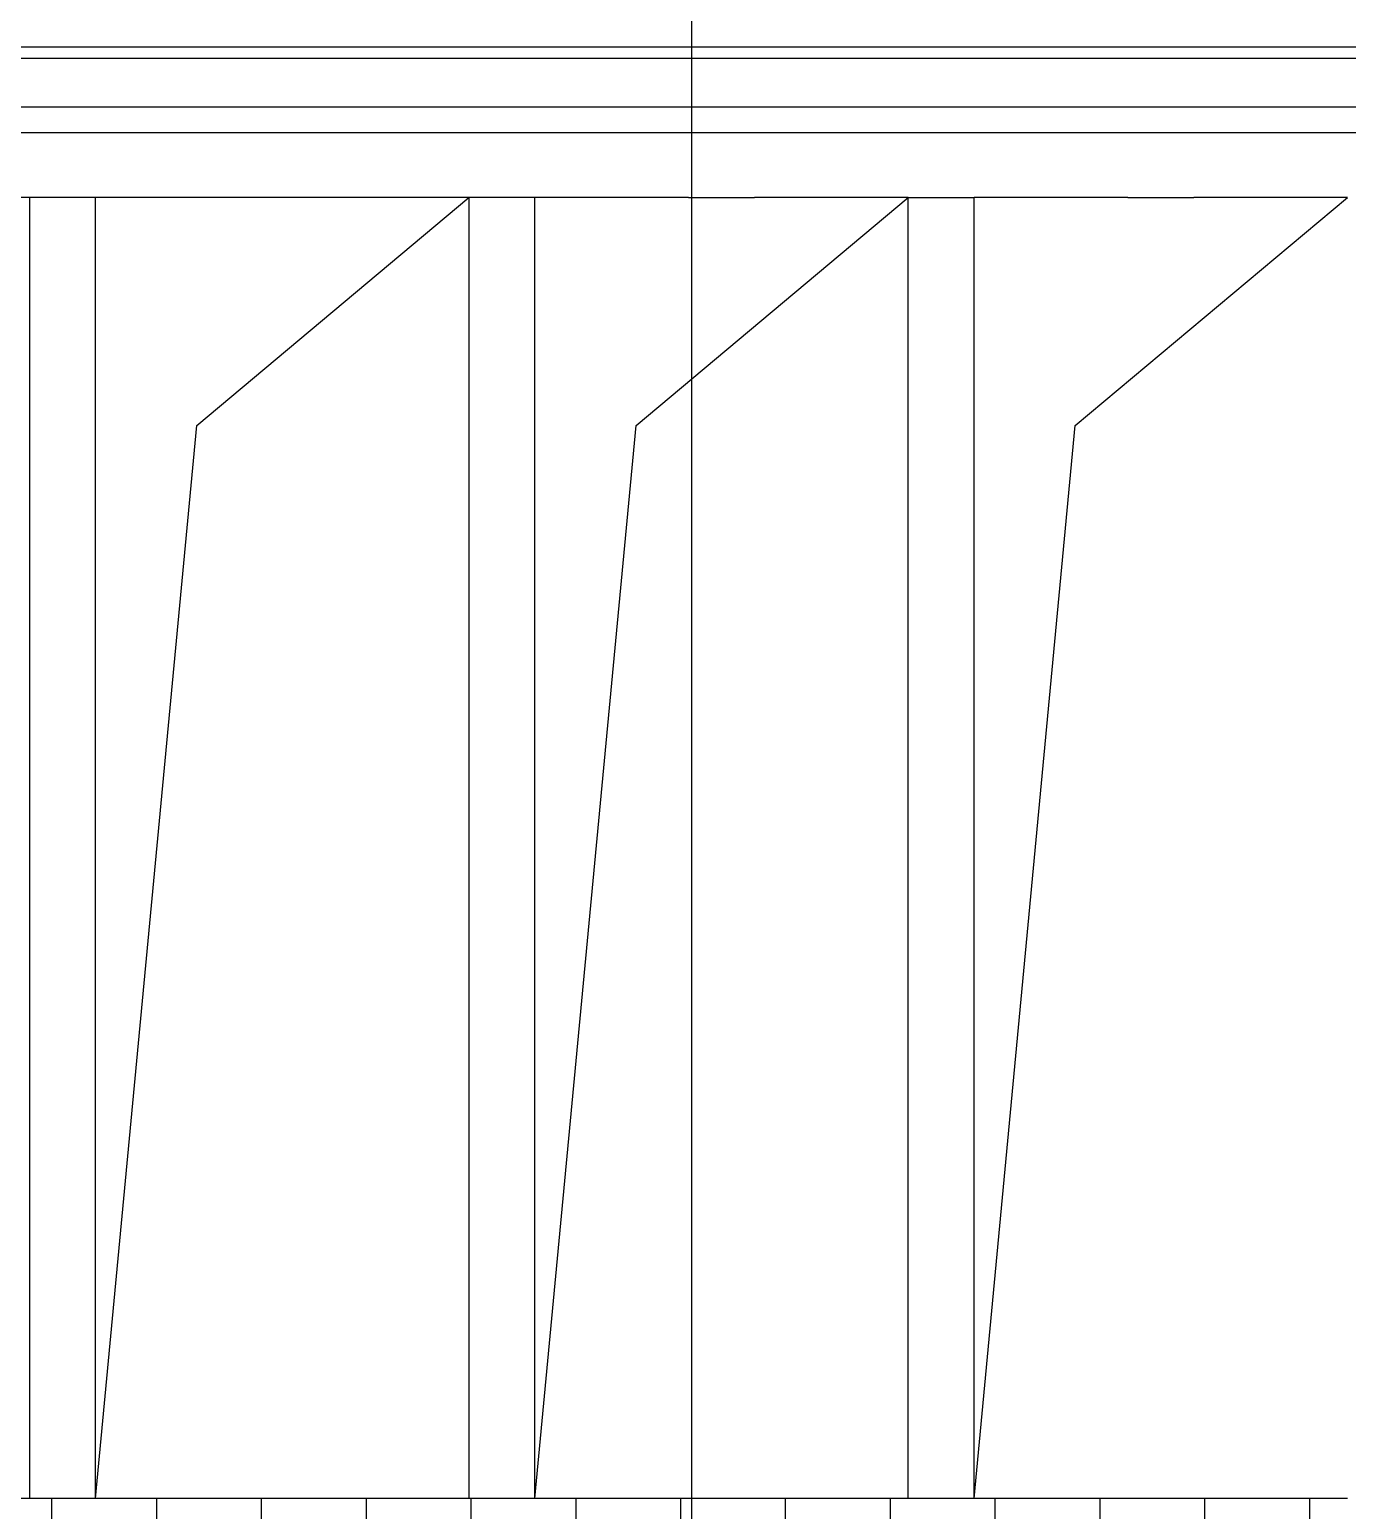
# Model space of a CAD drawing. Extents: x -24961 to 905641, y -154323 to 635957.
# Drawn here: x 426487 to 429481, y -102311 to -98948 of the extents above; entities that cross this region are included whole.
import ezdxf

# ---------------------------------------------------------------- set-up
doc = ezdxf.new("R2010")
doc.units = 0
doc.header["$LTSCALE"] = 1000
doc.header["$MEASUREMENT"] = 0
for name, color, linetype in [('DIM_LEAD', 3, 'Continuous'), ('WALL', 9, 'Continuous'), ('建筑_瓦', 8, 'Continuous')]:
    doc.layers.add(name, color=color, linetype=linetype)

msp = doc.modelspace()

# ---------------------------------------------------------------- hatches: boundary and pattern name
at = {"layer": 'WALL'}
h = msp.add_hatch(dxfattribs=at)
h.set_pattern_fill('ANSI31', color=251, scale=150, angle=45)
h.set_pattern_definition([(90, (255564.15, 453306.1), (-238.125, 4e-14), [])])
h.paths.add_polyline_path([(405628.2, -102780.8), (405628.2, -102691.8), (405628.2, -102642.8), (405628.2, -102579.1), (405628.2, -102504.8), (405628.2, -102424.5), (405628.2, -102337.4), (405628.2, -102284.9), (405578.2, -102284.9), (405321.7, -102284.9), (405171.7, -102284.9), (404915.2, -102284.9), (404765.2, -102284.9), (404508.7, -102284.9), (404358.7, -102284.9), (404102.2, -102284.9), (403952.2, -102284.9), (403695.6, -102284.9), (403545.6, -102284.9), (403289.1, -102284.9), (403139.1, -102284.9), (402882.6, -102284.9), (402732.6, -102284.9), (402476.1, -102284.9), (402326.1, -102284.9), (402069.5, -102284.9), (401919.5, -102284.9), (401663, -102284.9), (401513, -102284.9), (401256.5, -102284.9), (401106.5, -102284.9), (400850, -102284.9), (400700, -102284.9), (400443.5, -102284.9), (400293.5, -102284.9), (400036.9, -102284.9), (399886.9, -102284.9), (399630.4, -102284.9), (399480.4, -102284.9), (399223.9, -102284.9), (399073.9, -102284.9), (398817.4, -102284.9), (398667.4, -102284.9), (398410.8, -102284.9), (398260.8, -102284.9), (398004.3, -102284.9), (397854.3, -102284.9), (397597.8, -102284.9), (397447.8, -102284.9), (397191.3, -102284.9), (397041.3, -102284.9), (396784.8, -102284.9), (396634.8, -102284.9), (396378.2, -102284.9), (396228.2, -102284.9), (396228.2, -102693.3), (396228.2, -102762.4), (396228.2, -102793.4), (396228.2, -102849.4), (396228.2, -102924.8), (396228.2, -103011.9), (396228.2, -103092.2), (396228.2, -103166.5), (396228.2, -103230.2), (396228.2, -103279.3), (396228.2, -103368.2), (396228.2, -103571.9), (405628.2, -103571.9)])
h.paths.add_polyline_path([(431128.2, -102780.8), (431128.2, -102691.8), (431128.2, -102642.8), (431128.2, -102579.1), (431128.2, -102504.8), (431128.2, -102424.5), (431128.2, -102337.4), (431128.2, -102284.5), (430978.2, -102284.5), (430629.2, -102284.5), (430479.2, -102284.5), (430130.2, -102284.5), (429980.2, -102284.5), (429631.2, -102284.5), (429481.2, -102284.5), (429132.2, -102284.5), (428982.2, -102284.5), (428633.2, -102284.5), (428483.2, -102284.5), (428134.2, -102284.5), (427984.2, -102284.5), (427635.2, -102284.5), (427485.2, -102284.5), (427136.2, -102284.5), (426986.2, -102284.5), (426637.2, -102284.5), (426487.2, -102284.5), (426138.2, -102284.5), (425988.2, -102284.5), (425639.2, -102284.5), (425489.2, -102284.5), (425140.2, -102284.5), (424990.2, -102284.5), (424641.2, -102284.5), (424491.2, -102284.5), (424142.2, -102284.5), (423992.2, -102284.5), (423643.2, -102284.5), (423493.2, -102284.5), (423144.2, -102284.5), (422994.2, -102284.5), (422645.2, -102284.5), (422495.2, -102284.5), (422146.2, -102284.5), (421996.2, -102284.5), (421647.2, -102284.5), (421497.2, -102284.5), (421148.2, -102284.5), (420998.2, -102284.5), (420649.2, -102284.5), (420499.2, -102284.5), (420150.2, -102284.5), (420000.2, -102284.5), (419651.2, -102284.5), (419501.2, -102284.5), (419152.2, -102284.5), (419002.2, -102284.5), (418653.2, -102284.5), (418503.2, -102284.5), (418154.2, -102284.5), (418004.2, -102284.5), (417655.2, -102284.5), (417505.2, -102284.5), (417156.2, -102284.5), (417006.2, -102284.5), (416657.2, -102284.5), (416507.2, -102284.5), (416158.2, -102284.5), (416008.2, -102284.5), (415659.2, -102284.5), (415509.2, -102284.5), (415160.2, -102284.5), (415010.2, -102284.5), (414661.2, -102284.5), (414511.2, -102284.5), (414162.2, -102284.5), (414012.2, -102284.5), (413663.2, -102284.5), (413513.2, -102284.5), (413164.2, -102284.5), (413014.2, -102284.5), (412665.2, -102284.5), (412515.2, -102284.5), (412166.2, -102284.5), (412016.2, -102284.5), (411667.2, -102284.5), (411517.2, -102284.5), (411168.2, -102284.5), (411018.2, -102284.5), (410669.2, -102284.5), (410519.2, -102284.5), (410170.2, -102284.5), (410020.2, -102284.5), (409671.2, -102284.5), (409521.2, -102284.5), (409172.2, -102284.5), (409022.2, -102284.5), (408673.2, -102284.5), (408523.2, -102284.5), (408174.2, -102284.5), (408024.2, -102284.5), (407675.2, -102284.5), (407525.2, -102284.5), (407176.2, -102284.5), (407026.2, -102284.5), (406677.2, -102284.5), (406527.2, -102284.5), (406178.2, -102284.5), (406028.2, -102284.5), (406028.2, -102337.4), (406028.2, -102424.5), (406028.2, -102504.8), (406028.2, -102579.1), (406028.2, -102642.8), (406028.2, -102691.8), (406028.2, -102780.8), (406028.2, -103335.4), (431128.2, -103335.4)])
h.paths.add_polyline_path([(437828.2, -103011.9), (437828.2, -102924.8), (437828.2, -102849.4), (437828.2, -102793.4), (437828.2, -102762.4), (437828.2, -102693.3), (437828.2, -102284.9), (437678.2, -102284.9), (437418.2, -102284.9), (437268.2, -102284.9), (437008.2, -102284.9), (436858.2, -102284.9), (436598.2, -102284.9), (436448.2, -102284.9), (436188.2, -102284.9), (436038.2, -102284.9), (435778.2, -102284.9), (435628.2, -102284.9), (435368.2, -102284.9), (435218.2, -102284.9), (434958.2, -102284.9), (434808.2, -102284.9), (434548.2, -102284.9), (434398.2, -102284.9), (434138.2, -102284.9), (433988.2, -102284.9), (433728.2, -102284.9), (433578.2, -102284.9), (433318.2, -102284.9), (433168.2, -102284.9), (432908.2, -102284.9), (432758.2, -102284.9), (432498.2, -102284.9), (432348.2, -102284.9), (432088.2, -102284.9), (431938.2, -102284.9), (431678.2, -102284.9), (431528.2, -102284.9), (431528.2, -102337.4), (431528.2, -102424.5), (431528.2, -102504.8), (431528.2, -102579.1), (431528.2, -102642.8), (431528.2, -102691.8), (431528.2, -102780.8), (431528.2, -103571.9), (437828.2, -103571.9), (437828.2, -103368.2), (437828.2, -103279.3), (437828.2, -103230.2), (437828.2, -103166.5), (437828.2, -103092.2)])
h.paths.add_polyline_path([(405610.6, -110854.4), (395817.7, -110854.4), (395722.7, -110854.4), (395712.3, -110859.6), (393422.4, -112004.5), (393688.7, -112004.5), (405610.6, -112004.5), (405610.6, -111973.2), (405610.6, -111944.4), (405610.6, -111836.8), (405610.6, -111738.4), (405610.6, -111718.8), (405610.6, -111694), (405610.6, -111662)])
h.paths.add_polyline_path([(438799.8, -111087.4), (438691.2, -111033.1), (431656.4, -111033.1), (431656.4, -111662), (431656.4, -111694), (431656.4, -111718.8), (431656.4, -111728.3), (431656.4, -111738.4), (431656.4, -111822.3), (431656.4, -111836.8), (431656.4, -111929), (431656.4, -111944.4), (431656.4, -111973.2), (431656.4, -112004.5), (440367.8, -112004.5), (440634, -112004.5)])

# ---------------------------------------------------------------- linework, layer by layer
for p, q in [((406075.9, -98987.2), (431080.6, -98987.2)), ((406120.1, -99012.8), (431036.3, -99012.8)), ((430844, -99123.8), (406312.5, -99123.8)), ((430764.6, -99182.5), (406391.9, -99182.5)), ((426487.2, -99329.2), (426138.2, -99329.2)), ((426637.2, -99329.2), (426487.2, -99329.2)), ((426986.2, -99329.2), (426637.2, -99329.2)), ((427136.2, -99329.2), (426986.2, -99329.2)), ((427485.2, -99329.2), (427136.2, -99329.2)), ((427635.2, -99329.2), (427485.2, -99329.2)), ((427984.2, -99329.2), (427635.2, -99329.2)), ((427984.2, -99329.2), (428134.2, -99329.2)), ((428483.2, -99329.2), (428134.2, -99329.2)), ((428483.2, -99329.2), (428633.2, -99329.2)), ((428982.2, -99329.2), (428633.2, -99329.2)), ((428982.2, -99329.2), (429132.2, -99329.2)), ((429481.2, -99329.2), (429132.2, -99329.2)), ((426487.2, -102284.5), (426138.2, -102284.5)), ((426637.2, -102284.5), (426487.2, -102284.5)), ((426986.2, -102284.5), (426637.2, -102284.5)), ((427136.2, -102284.5), (426986.2, -102284.5)), ((427485.2, -102284.5), (427136.2, -102284.5)), ((427635.2, -102284.5), (427485.2, -102284.5)), ((427984.2, -102284.5), (427635.2, -102284.5)), ((428134.2, -102284.5), (427984.2, -102284.5)), ((428483.2, -102284.5), (428134.2, -102284.5)), ((428633.2, -102284.5), (428483.2, -102284.5)), ((428982.2, -102284.5), (428633.2, -102284.5)), ((429132.2, -102284.5), (428982.2, -102284.5)), ((429481.2, -102284.5), (429132.2, -102284.5))]:
    msp.add_line(p, q)
at = {"layer": 'DIM_LEAD', "color": 3}
msp.add_line((427991.7, -103176.3), (427991.7, -97567.2), dxfattribs=at)
at = {"layer": '建筑_瓦'}
for p, q in [((426487.2, -99329.2), (426487.2, -102284.5)), ((426637.2, -102284.5), (426637.2, -99329.2)), ((427485.2, -99329.2), (427485.2, -102284.5)), ((427635.2, -102284.5), (427635.2, -99329.2)), ((428483.2, -102284.5), (428483.2, -99329.2)), ((428633.2, -102284.5), (428633.2, -99329.2))]:
    msp.add_line(p, q, dxfattribs=at)
for points in [[(426637.2, -102284.5), (426867.1, -99847), (427485.2, -99329.2)], [(427635.2, -102284.5), (427865.1, -99847), (428483.2, -99329.2)], [(428633.2, -102284.5), (428863.1, -99847), (429481.2, -99329.2)]]:
    msp.add_lwpolyline(points, dxfattribs=at)

doc.saveas('drawing.dxf')
